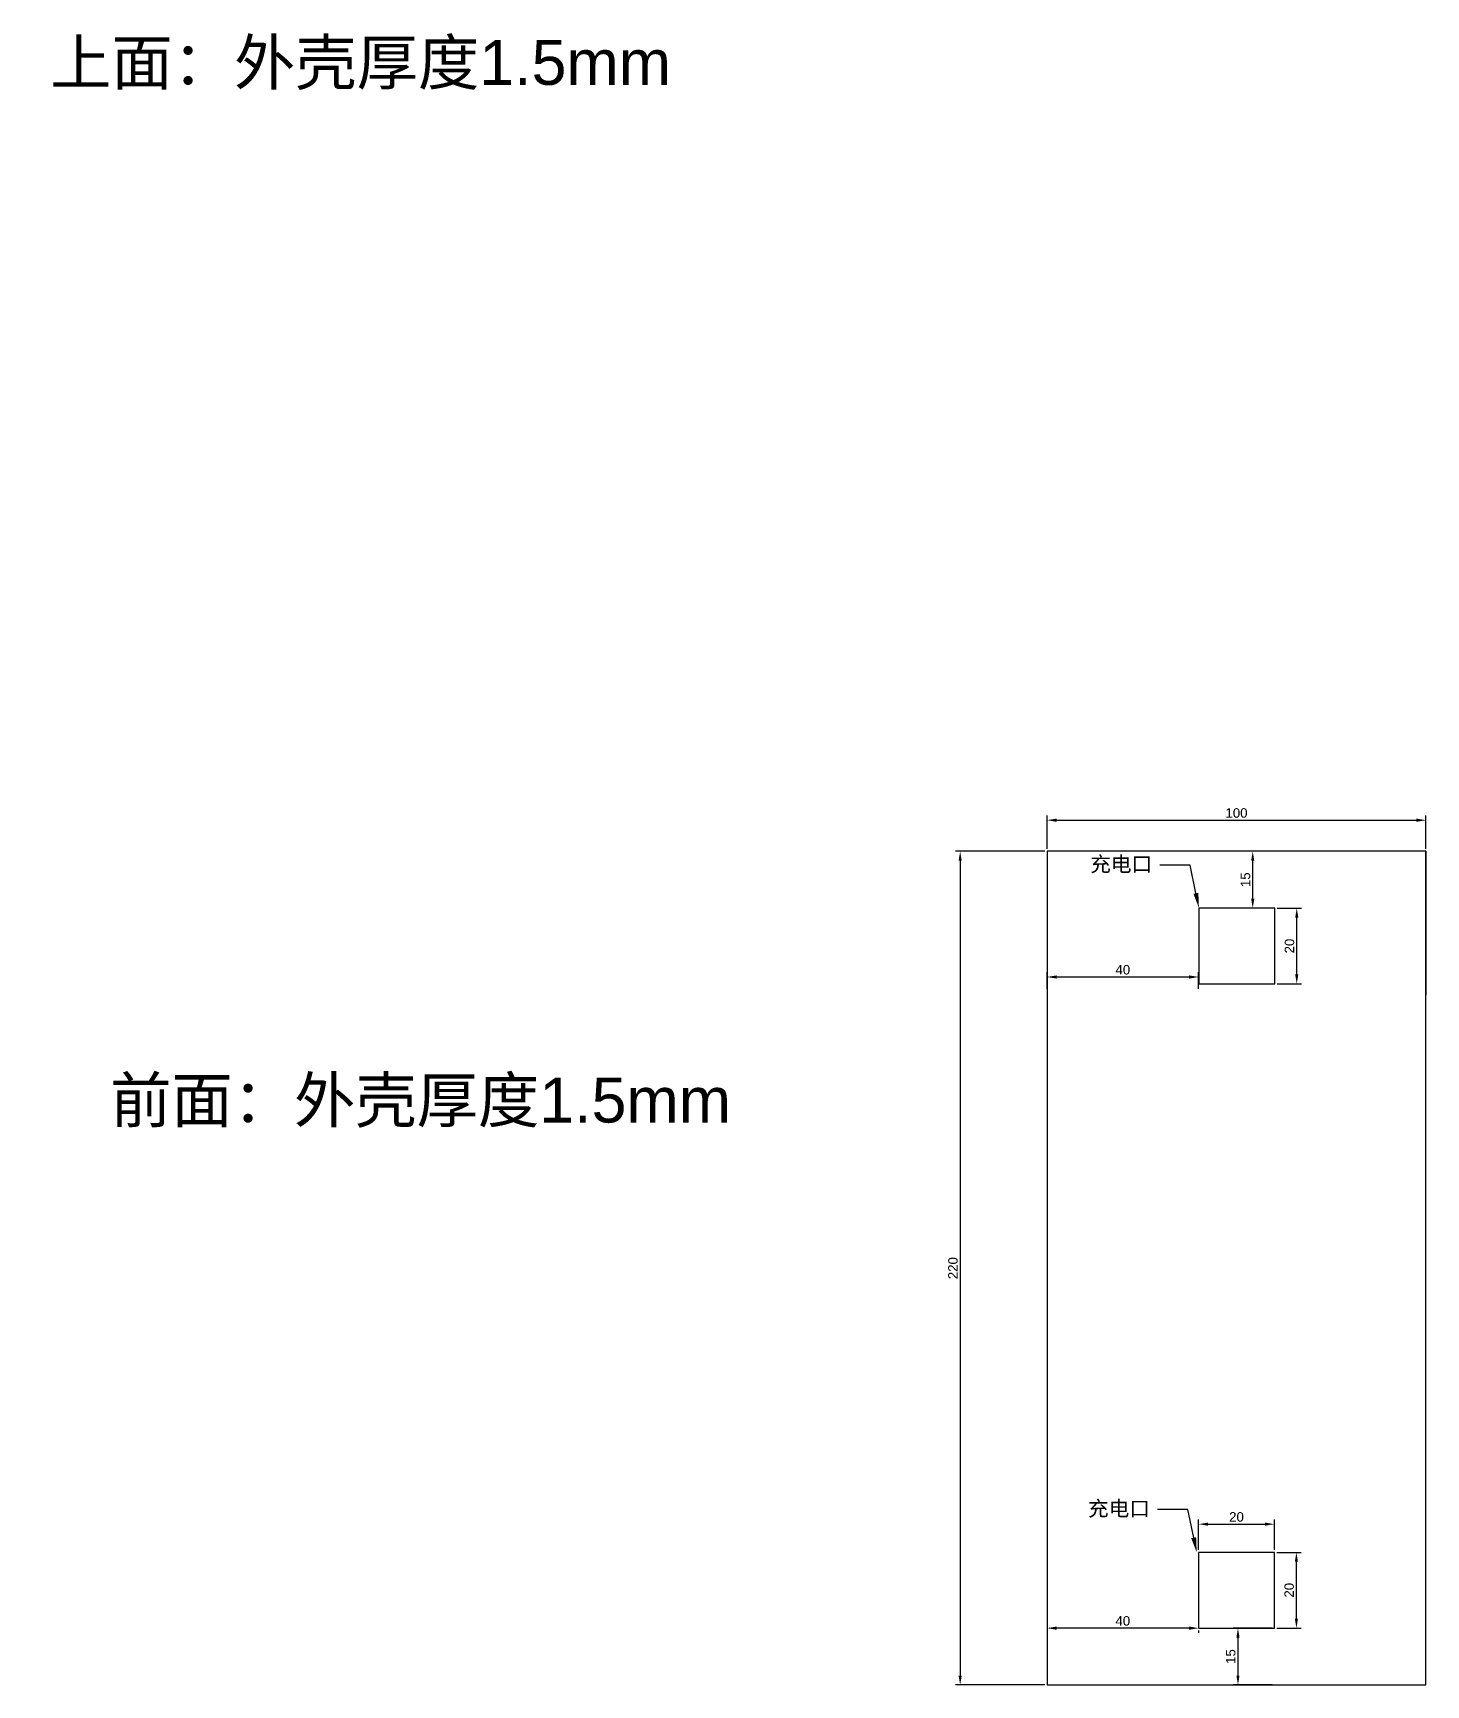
# Model space of a CAD drawing. Header units: millimetres. Extents: x 1762 to 3359, y 1569 to 2272.
# Drawn here: x 2310.8 to 2678.5, y 1812.5 to 2248.5 of the extents above; entities that cross this region are included whole.
import ezdxf
from ezdxf import colors
from ezdxf.entities.mleader import LeaderData, LeaderLine
from ezdxf.math import Vec2, Vec3

# ---------------------------------------------------------------- set-up
doc = ezdxf.new("R2010")
doc.units = ezdxf.units.MM
doc.linetypes.add('JIS_02_1.2', pattern=[2.5, 1.25, -1.25])
doc.layers.add('虚线', color=7, linetype='JIS_02_1.2')
doc.styles.get("Standard").update_dxf_attribs({"font": 'arial.ttf'})
doc.dimstyles.new('ISO-25', dxfattribs={"dimtxt": 2.5, "dimasz": 2.5, "dimexe": 1.25, "dimexo": 0.625, "dimtad": 1, "dimtxsty": 'Standard', "dimcen": 2.5, "dimadec": 0, "dimazin": 0, "dimtfac": 1, "dimtmove": 0, "dimatfit": 3, "dimfxl": 1, "dimarcsym": 0})

# ---------------------------------------------------------------- blocks, each defined once
blk = doc.blocks.new('*D31')
at = {"color": 0, "lineweight": -2, "transparency": 16777216}
for p, q in [((2578.45, 2033.15), (2578.45, 2041.98)), ((2580.95, 2040.73), (2675.95, 2040.73)), ((2678.45, 2033.15), (2678.45, 2041.98))]:
    blk.add_line(p, q, dxfattribs=at)
at = {"color": 0, "transparency": 16777216}
for points in [[(2580.95, 2041.15), (2580.95, 2040.31), (2578.45, 2040.73)], [(2675.95, 2041.15), (2675.95, 2040.31), (2678.45, 2040.73)]]:
    blk.add_solid(points, dxfattribs=at)
at = {"layer": 'Defpoints', "color": 0, "transparency": 16777216}
for p in [(2678.45, 2040.73), (2578.45, 2032.52), (2678.45, 2032.52)]:
    blk.add_point(p, dxfattribs=at)
at = {"color": 0, "transparency": 16777216, "insert": (2628.45, 2042.63), "char_height": 2.5, "attachment_point": 5}
blk.add_mtext('100', dxfattribs=at)
blk = doc.blocks.new('*D32')
at = {"color": 0, "lineweight": -2, "transparency": 16777216}
for p, q in [((2618.45, 1848.15), (2618.45, 1856.21)), ((2620.95, 1854.96), (2635.95, 1854.96)), ((2638.45, 1848.15), (2638.45, 1856.21))]:
    blk.add_line(p, q, dxfattribs=at)
at = {"color": 0, "transparency": 16777216}
for points in [[(2620.95, 1855.38), (2620.95, 1854.54), (2618.45, 1854.96)], [(2635.95, 1855.38), (2635.95, 1854.54), (2638.45, 1854.96)]]:
    blk.add_solid(points, dxfattribs=at)
at = {"layer": 'Defpoints', "color": 0, "transparency": 16777216}
for p in [(2638.45, 1854.96), (2618.45, 1847.52), (2638.45, 1847.52)]:
    blk.add_point(p, dxfattribs=at)
at = {"color": 0, "transparency": 16777216, "insert": (2628.45, 1856.86), "char_height": 2.5, "attachment_point": 5}
blk.add_mtext('20', dxfattribs=at)
blk = doc.blocks.new('*D33')
at = {"color": 0, "lineweight": -2, "transparency": 16777216}
for p, q in [((2639.08, 1847.52), (2645.51, 1847.52)), ((2644.26, 1830.02), (2644.26, 1845.02)), ((2639.08, 1827.52), (2645.51, 1827.52))]:
    blk.add_line(p, q, dxfattribs=at)
at = {"color": 0, "transparency": 16777216}
for points in [[(2643.84, 1845.02), (2644.67, 1845.02), (2644.26, 1847.52)], [(2643.84, 1830.02), (2644.67, 1830.02), (2644.26, 1827.52)]]:
    blk.add_solid(points, dxfattribs=at)
at = {"layer": 'Defpoints', "color": 0, "transparency": 16777216}
for p in [(2638.45, 1847.52), (2644.26, 1847.52), (2638.45, 1827.52)]:
    blk.add_point(p, dxfattribs=at)
at = {"color": 0, "transparency": 16777216, "insert": (2642.35, 1837.52), "char_height": 2.5, "attachment_point": 5, "rotation": 90}
blk.add_mtext('20', dxfattribs=at)
blk = doc.blocks.new('*D34')
at = {"color": 0, "lineweight": -2, "transparency": 16777216}
for p, q in [((2578.45, 1826.9), (2578.45, 1826.26)), ((2615.95, 1827.51), (2580.95, 1827.51)), ((2618.45, 1826.9), (2618.45, 1826.26))]:
    blk.add_line(p, q, dxfattribs=at)
at = {"color": 0, "transparency": 16777216}
for points in [[(2580.95, 1827.93), (2580.95, 1827.1), (2578.45, 1827.51)], [(2615.95, 1827.93), (2615.95, 1827.1), (2618.45, 1827.51)]]:
    blk.add_solid(points, dxfattribs=at)
at = {"layer": 'Defpoints', "color": 0, "transparency": 16777216}
for p in [(2578.45, 1827.52), (2578.45, 1827.51), (2618.45, 1827.52)]:
    blk.add_point(p, dxfattribs=at)
at = {"color": 0, "transparency": 16777216, "insert": (2598.45, 1829.42), "char_height": 2.5, "attachment_point": 5}
blk.add_mtext('40', dxfattribs=at)
blk = doc.blocks.new('*D35')
at = {"color": 0, "lineweight": -2, "transparency": 16777216}
for p, q in [((2637.83, 1827.52), (2627.59, 1827.52)), ((2628.84, 1825.02), (2628.84, 1815.02)), ((2637.83, 1812.52), (2627.59, 1812.52))]:
    blk.add_line(p, q, dxfattribs=at)
at = {"color": 0, "transparency": 16777216}
for points in [[(2628.42, 1825.02), (2629.25, 1825.02), (2628.84, 1827.52)], [(2628.42, 1815.02), (2629.25, 1815.02), (2628.84, 1812.52)]]:
    blk.add_solid(points, dxfattribs=at)
at = {"layer": 'Defpoints', "color": 0, "transparency": 16777216}
for p in [(2638.45, 1827.52), (2628.84, 1812.52), (2638.45, 1812.52)]:
    blk.add_point(p, dxfattribs=at)
at = {"color": 0, "transparency": 16777216, "insert": (2626.93, 1820.02), "char_height": 2.5, "attachment_point": 5, "rotation": 90}
blk.add_mtext('15', dxfattribs=at)
blk = doc.blocks.new('*D36')
at = {"color": 0, "lineweight": -2, "transparency": 16777216}
for p, q in [((2577.83, 2032.52), (2554.27, 2032.52)), ((2555.52, 2030.02), (2555.52, 1815.02)), ((2577.83, 1812.52), (2554.27, 1812.52))]:
    blk.add_line(p, q, dxfattribs=at)
at = {"color": 0, "transparency": 16777216}
for points in [[(2555.1, 2030.02), (2555.93, 2030.02), (2555.52, 2032.52)], [(2555.1, 1815.02), (2555.93, 1815.02), (2555.52, 1812.52)]]:
    blk.add_solid(points, dxfattribs=at)
at = {"layer": 'Defpoints', "color": 0, "transparency": 16777216}
for p in [(2578.45, 2032.52), (2555.52, 1812.52), (2578.45, 1812.52)]:
    blk.add_point(p, dxfattribs=at)
at = {"color": 0, "transparency": 16777216, "insert": (2553.62, 1922.52), "char_height": 2.5, "attachment_point": 5, "rotation": 90}
blk.add_mtext('220', dxfattribs=at)
blk = doc.blocks.new('*D68')
at = {"color": 0, "lineweight": -2, "transparency": 16777216}
for p, q in [((2639.17, 2017.52), (2645.6, 2017.52)), ((2644.35, 2000.02), (2644.35, 2015.02)), ((2639.17, 1997.52), (2645.6, 1997.52)), ((2130.95, 1986.56), (2130.95, 1987.22)), ((2147.45, 1985.97), (2133.45, 1985.97)), ((2149.95, 1986.56), (2149.95, 1987.22))]:
    blk.add_line(p, q, dxfattribs=at)
at = {"color": 0, "transparency": 16777216}
for points in [[(2643.93, 2015.02), (2644.76, 2015.02), (2644.35, 2017.52)], [(2643.93, 2000.02), (2644.76, 2000.02), (2644.35, 1997.52)], [(2133.45, 1986.39), (2133.45, 1985.55), (2130.95, 1985.97)], [(2147.45, 1986.39), (2147.45, 1985.55), (2149.95, 1985.97)]]:
    blk.add_solid(points, dxfattribs=at)
at = {"layer": 'Defpoints', "color": 0, "transparency": 16777216}
for p in [(2638.54, 2017.52), (2644.35, 2017.52), (2638.54, 1997.52), (2130.95, 1985.97), (2130.95, 1985.94), (2149.95, 1985.94)]:
    blk.add_point(p, dxfattribs=at)
at = {"color": 0, "transparency": 16777216, "insert": (2642.44, 2007.52), "char_height": 2.5, "attachment_point": 5, "rotation": 90}
blk.add_mtext('20', dxfattribs=at)
at = {"color": 0, "transparency": 16777216, "insert": (2140.45, 1987.87), "char_height": 2.5, "attachment_point": 5}
blk.add_mtext('19', dxfattribs=at)
blk = doc.blocks.new('*D69')
at = {"color": 0, "lineweight": -2, "transparency": 16777216}
for p, q in [((2637.92, 2032.52), (2631.48, 2032.52)), ((2632.73, 2020.02), (2632.73, 2030.02)), ((2637.92, 2017.52), (2631.48, 2017.52)), ((2142.45, 1969.87), (2139.95, 1969.87)), ((2149.95, 1969.87), (2144.95, 1969.87)), ((2144.95, 1969.31), (2144.95, 1968.62)), ((2149.95, 1969.31), (2149.95, 1968.62)), ((2152.45, 1969.87), (2154.95, 1969.87))]:
    blk.add_line(p, q, dxfattribs=at)
at = {"color": 0, "transparency": 16777216}
for points in [[(2632.31, 2030.02), (2633.15, 2030.02), (2632.73, 2032.52)], [(2632.31, 2020.02), (2633.15, 2020.02), (2632.73, 2017.52)], [(2142.45, 1970.29), (2142.45, 1969.45), (2144.95, 1969.87)], [(2152.45, 1970.29), (2152.45, 1969.45), (2149.95, 1969.87)]]:
    blk.add_solid(points, dxfattribs=at)
at = {"layer": 'Defpoints', "color": 0, "transparency": 16777216}
for p in [(2632.73, 2032.52), (2638.54, 2032.52), (2638.54, 2017.52), (2144.95, 1969.94), (2144.95, 1969.87), (2149.95, 1969.94)]:
    blk.add_point(p, dxfattribs=at)
at = {"color": 0, "transparency": 16777216, "insert": (2630.83, 2025.02), "char_height": 2.5, "attachment_point": 5, "rotation": 90}
blk.add_mtext('15', dxfattribs=at)
at = {"color": 0, "transparency": 16777216, "insert": (2147.45, 1971.77), "char_height": 2.5, "attachment_point": 5}
blk.add_mtext('5', dxfattribs=at)
blk = doc.blocks.new('*D67')
at = {"color": 0, "lineweight": -2, "transparency": 16777216}
for p, q in [((2131.05, 1997.44), (2131.05, 1988.44)), ((2131.57, 1999.94), (2132.3, 1999.94)), ((2578.45, 1996.23), (2578.45, 2000.61)), ((2580.95, 1999.36), (2615.95, 1999.36)), ((2618.45, 1996.23), (2618.45, 2000.61)), ((2131.57, 1985.94), (2132.3, 1985.94))]:
    blk.add_line(p, q, dxfattribs=at)
at = {"color": 0, "transparency": 16777216}
for points in [[(2130.63, 1997.44), (2131.47, 1997.44), (2131.05, 1999.94)], [(2580.95, 1999.78), (2580.95, 1998.94), (2578.45, 1999.36)], [(2615.95, 1999.78), (2615.95, 1998.94), (2618.45, 1999.36)], [(2130.63, 1988.44), (2131.47, 1988.44), (2131.05, 1985.94)]]:
    blk.add_solid(points, dxfattribs=at)
at = {"layer": 'Defpoints', "color": 0, "transparency": 16777216}
for p in [(2130.95, 1999.94), (2618.45, 1999.36), (2578.45, 1995.61), (2618.45, 1995.61), (2130.95, 1985.94), (2131.05, 1985.94)]:
    blk.add_point(p, dxfattribs=at)
at = {"color": 0, "transparency": 16777216, "insert": (2598.45, 2001.26), "char_height": 2.5, "attachment_point": 5}
blk.add_mtext('40', dxfattribs=at)
at = {"color": 0, "transparency": 16777216, "insert": (2129.17, 1992.94), "char_height": 2.5, "attachment_point": 5, "rotation": 90}
blk.add_mtext('14', dxfattribs=at)

msp = doc.modelspace()

# ---------------------------------------------------------------- linework, layer by layer
for p, q in [((2678.451, 2032.524), (2678.451, 1994.524)), ((2678.451, 1812.524), (2678.451, 1850.524))]:
    msp.add_line(p, q)
for points in [[(2578.451, 1812.524), (2678.451, 1812.524), (2678.451, 2032.524), (2578.451, 2032.524)], [(2618.541, 1997.524), (2638.541, 1997.524), (2638.541, 2017.524), (2618.541, 2017.524)], [(2618.451, 1827.524), (2638.451, 1827.524), (2638.451, 1847.524), (2618.451, 1847.524)]]:
    msp.add_lwpolyline(points, close=True)

# ---------------------------------------------------------------- texts
at = {"layer": '虚线', "char_height": 11.85981, "attachment_point": 1}
for s, insert in [('{\\fSimSun|b0|i0|c134|p2;上面：外壳厚度}1.5mm', (2315.347, 2246.657)), ('{\\fSimSun|b0|i0|c134|p2;前面：外壳厚度}1.5mm', (2331.182, 1972.802))]:
    msp.add_mtext_dynamic_manual_height_columns(s, width=498.78476, gutter_width=59.299, heights=[0], dxfattribs=dict(at, insert=insert))

# ---------------------------------------------------------------- dimensions: what is measured, and where the dimension line sits
for base, p1, p2, picture, middle in [((2678.451, 2040.729), (2578.451, 2032.524), (2678.451, 2032.524), '*D31', (2628.451, 2042.632)), ((2144.947, 1969.869), (2149.947, 1969.937), (2144.947, 1969.937), '*D69', (2147.447, 1971.765)), ((2130.947, 1985.971), (2149.947, 1985.937), (2130.947, 1985.937), '*D68', (2140.447, 1987.873)), ((2618.451, 1999.36), (2578.451, 1995.61), (2618.451, 1995.61), '*D67', (2598.451, 2001.261)), ((2638.451, 1854.959), (2618.451, 1847.524), (2638.451, 1847.524), '*D32', (2628.451, 1856.861)), ((2578.451, 1827.515), (2618.451, 1827.524), (2578.451, 1827.524), '*D34', (2598.451, 1829.417))]:
    dim = msp.add_linear_dim(base=base, p1=p1, p2=p2, dimstyle='ISO-25')
    dim.commit()
    dim.dimension.update_dxf_attribs({"geometry": picture, "text_midpoint": middle})
for base, p1, p2, picture, middle in [((2632.73, 2032.524), (2638.541, 2017.524), (2638.541, 2032.524), '*D69', (2630.828, 2025.024)), ((2555.518, 1812.524), (2578.451, 2032.524), (2578.451, 1812.524), '*D36', (2553.615, 1922.524)), ((2644.345, 2017.524), (2638.541, 1997.524), (2638.541, 2017.524), '*D68', (2642.444, 2007.524)), ((2131.049, 1985.937), (2130.947, 1999.937), (2130.947, 1985.937), '*D67', (2129.169, 1992.937)), ((2644.255, 1847.524), (2638.451, 1827.524), (2638.451, 1847.524), '*D33', (2642.353, 1837.524)), ((2628.835, 1812.524), (2638.451, 1827.524), (2638.451, 1812.524), '*D35', (2626.933, 1820.024))]:
    dim = msp.add_linear_dim(base=base, p1=p1, p2=p2, angle=90, dimstyle='ISO-25')
    dim.commit()
    dim.dimension.update_dxf_attribs({"geometry": picture, "text_midpoint": middle})

# ---------------------------------------------------------------- leaders
ml = msp.add_multileader_mtext('Standard')
ml.set_content('{\\fSimSun|b0|i0|c134|p2;充电口}', color=256)
ml.set_leader_properties()
ml.build(insert=Vec2(0, 0))
ctx = ml.context
ctx.base_point, ctx.plane_origin = Vec3(2588.18, 2028.87), Vec3(2618.541, 2017.524)
ctx.text_align_type = 2
notes = []
notes.append((ctx, [(0, (1, 1, 0), (2616.202, 2028.87), (-1, 0), 8, [(0, [(2618.541, 2017.524)], 0, [])])]))
ctx.mtext.insert, ctx.mtext.alignment, ctx.mtext.flow_direction = Vec3(2606.202, 2031.149), 3, 5
ml = msp.add_multileader_mtext('Standard')
ml.set_content('{\\fSimSun|b0|i0|c134|p2;充电口}', color=256)
ml.set_leader_properties()
ml.build(insert=Vec2(0, 0))
ctx = ml.context
ctx.base_point, ctx.plane_origin = Vec3(2587.682, 1858.812), Vec3(2617.954, 1847.466)
ctx.text_align_type = 2
notes.append((ctx, [(0, (1, 1, 0), (2615.616, 1858.812), (-1, 0), 8, [(0, [(2617.954, 1847.466)], 0, [])])]))
ctx.mtext.insert, ctx.mtext.alignment, ctx.mtext.flow_direction = Vec3(2605.616, 1861.091), 3, 5
for ctx, leaders in notes:
    for number, flags, end, landing, length, lines in leaders:
        leader = LeaderData()
        leader.index, (leader.has_last_leader_line, leader.has_dogleg_vector, leader.attachment_direction) = number, flags
        leader.last_leader_point, leader.dogleg_vector, leader.dogleg_length = Vec3(end), Vec3(landing), length
        for number, points, colour, breaks in lines:
            line = LeaderLine()
            line.index, line.vertices, line.color, line.breaks = number, Vec3.list(points), colors.encode_raw_color(colour), breaks
            leader.lines.append(line)
        ctx.leaders.append(leader)

doc.saveas('drawing.dxf')
